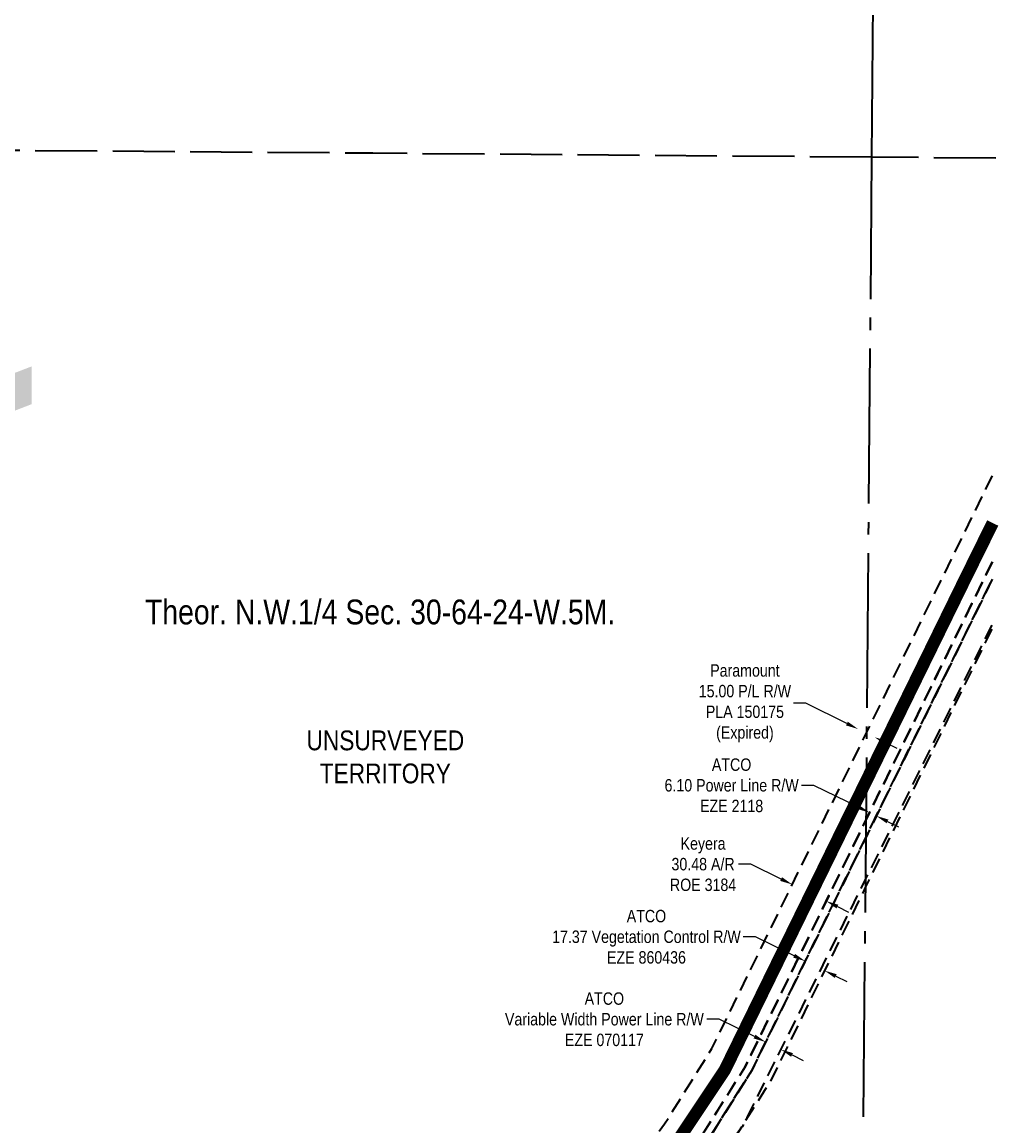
# Model space of a CAD drawing. Extents: x 454192 to 460119, y 6044068 to 6049303.
# Drawn here: x 459319 to 460108, y 6046807 to 6047697 of the extents above; entities that cross this region are included whole.
import ezdxf
from ezdxf.enums import TextEntityAlignment as Align

# ---------------------------------------------------------------- set-up
doc = ezdxf.new("R2010")
doc.units = 0
doc.header["$LTSCALE"] = 5
doc.header["$PDMODE"] = 34
doc.header["$PDSIZE"] = 0.03
for name, pattern in [('foc-ACCESSROAD', [3.75, 2.5, -1.25]), ('foc-FLOWLINE', [3.75, 2.5, -1.25]), ('foc-QUARTERLINE', [33, 25, -3, 2, -3]), ('foc-UNSURVEYED', [12.5, 10, -2.5])]:
    doc.linetypes.add(name, pattern=pattern)
doc.layers.get('Defpoints').update_dxf_attribs({"color": 9})
for name, color, linetype in [('AS-ROADS', 254, 'Continuous'), ('AS-UNDERLAY-H', 141, 'Continuous'), ('C-SYMBOL', 7, 'Continuous'), ('F-AR', 190, 'foc-ACCESSROAD'), ('F-EZE', 190, 'foc-FLOWLINE'), ('L-QSEC', 8, 'foc-QUARTERLINE'), ('L-UNS-T', 3, 'Continuous'), ('L-USEC', 7, 'foc-UNSURVEYED')]:
    doc.layers.add(name, color=color, linetype=linetype)
for name, color, linetype, lineweight in [('F-AR-T', 190, 'Continuous', 9), ('F-EZE-T', 190, 'Continuous', 9), ('F-RW-T', 190, 'Continuous', 9)]:
    doc.layers.add(name, color=color, linetype=linetype, lineweight=lineweight)
doc.styles.add('175L', font='ARIALN.TTF', dxfattribs={"height": 20})
doc.styles.add('80CG', font='ARIALN.TTF', dxfattribs={"height": 10})
doc.styles.add('80L', font='ARIALN.TTF', dxfattribs={"height": 10})
doc.dimstyles.new('Compass 5 000', dxfattribs={"dimscale": 5, "dimtxt": 9, "dimasz": 2, "dimexe": 0.2, "dimexo": 0.0625, "dimgap": 0.5, "dimtad": 0, "dimtih": 1, "dimtoh": 1, "dimzin": 0, "dimdsep": 46, "dimtxsty": '80CG', "dimcen": 0.1, "dimse1": 1, "dimse2": 1, "dimclrd": 256, "dimclrt": 256, "dimaunit": 1, "dimadec": 4, "dimazin": 0, "dimtfac": 0.06, "dimtofl": 0, "dimtmove": 0, "dimatfit": 1, "dimfxl": 0.2, "dimtolj": 1, "dimtzin": 0, "dimlwd": -1, "dimarcsym": 0})

# ---------------------------------------------------------------- blocks, each defined once
blk = doc.blocks.new('*D380')
at = {"layer": 'Defpoints', "color": 0, "transparency": 16777216}
for p in [(459993.87, 6047126.98), (459957.72, 6047053.53), (459971.18, 6047046.91)]:
    blk.add_point(p, dxfattribs=at)
at = {"layer": 'F-RW-T', "transparency": 16777216}
for p, q in [((459951.69, 6047147.74), (459941.69, 6047147.74)), ((459984.89, 6047131.4), (459951.69, 6047147.74)), ((460016.3, 6047115.94), (460025.27, 6047111.53))]:
    blk.add_line(p, q, dxfattribs=at)
for points in [[(459985.63, 6047132.89), (459984.16, 6047129.9), (459993.87, 6047126.98)], [(460017.03, 6047117.44), (460015.56, 6047114.45), (460007.33, 6047120.36)]]:
    blk.add_solid(points, dxfattribs=at)
at = {"layer": 'F-RW-T', "transparency": 16777216, "insert": (459902.61, 6047147.74), "char_height": 10, "attachment_point": 5, "style": '80CG'}
blk.add_mtext('\\A1;Paramount\\P15.00 P/L R/W\\PPLA 150175\\P(Expired)', dxfattribs=at)
blk = doc.blocks.new('*D385')
at = {"layer": 'Defpoints', "color": 0, "transparency": 16777216}
for p in [(459940.82, 6047001.51), (459900.66, 6046919.44), (459928.05, 6046906.03)]:
    blk.add_point(p, dxfattribs=at)
at = {"layer": 'F-AR-T', "transparency": 16777216}
for p, q in [((459907.38, 6047017.87), (459897.38, 6047017.87)), ((459931.84, 6047005.9), (459907.38, 6047017.87)), ((459977.2, 6046983.71), (459986.18, 6046979.31))]:
    blk.add_line(p, q, dxfattribs=at)
for points in [[(459932.58, 6047007.4), (459931.11, 6047004.41), (459940.82, 6047001.51)], [(459977.93, 6046985.2), (459976.47, 6046982.21), (459968.22, 6046988.1)]]:
    blk.add_solid(points, dxfattribs=at)
at = {"layer": 'F-AR-T', "transparency": 16777216, "insert": (459868.86, 6047017.87), "char_height": 10, "attachment_point": 5, "style": '80CG'}
blk.add_mtext('\\A1;Keyera\\P30.48 A/R\\PROE 3184', dxfattribs=at)
blk = doc.blocks.new('*D393')
at = {"layer": 'Defpoints', "color": 0, "transparency": 16777216}
for p in [(460003.17, 6047059.52), (459963.87, 6046979.22), (459969.35, 6046976.54)]:
    blk.add_point(p, dxfattribs=at)
at = {"layer": 'F-EZE-T', "transparency": 16777216}
for p, q in [((459958.25, 6047081.5), (459948.25, 6047081.5)), ((459994.19, 6047063.91), (459958.25, 6047081.5)), ((460017.63, 6047052.44), (460026.61, 6047048.04))]:
    blk.add_line(p, q, dxfattribs=at)
for points in [[(459994.92, 6047065.41), (459993.45, 6047062.42), (460003.17, 6047059.52)], [(460018.36, 6047053.94), (460016.89, 6047050.94), (460008.65, 6047056.84)]]:
    blk.add_solid(points, dxfattribs=at)
at = {"layer": 'F-EZE-T', "transparency": 16777216, "insert": (459891.88, 6047081.5), "char_height": 10, "attachment_point": 5, "style": '80CG'}
blk.add_mtext('\\A1;ATCO\\P6.10 Power Line R/W\\PEZE 2118', dxfattribs=at)
blk = doc.blocks.new('*D394')
at = {"layer": 'Defpoints', "color": 0, "transparency": 16777216}
for p in [(459951.29, 6046939.64), (459930.08, 6046896.3), (459945.69, 6046888.66)]:
    blk.add_point(p, dxfattribs=at)
at = {"layer": 'F-EZE-T', "transparency": 16777216}
for p, q in [((459911.12, 6046959.3), (459901.12, 6046959.3)), ((459942.31, 6046944.04), (459911.12, 6046959.3)), ((459975.89, 6046927.61), (459984.87, 6046923.21))]:
    blk.add_line(p, q, dxfattribs=at)
for points in [[(459943.04, 6046945.54), (459941.58, 6046942.54), (459951.29, 6046939.64)], [(459976.62, 6046929.1), (459975.16, 6046926.11), (459966.91, 6046932)]]:
    blk.add_solid(points, dxfattribs=at)
at = {"layer": 'F-EZE-T', "transparency": 16777216, "insert": (459823.18, 6046959.3), "char_height": 10, "attachment_point": 5, "style": '80CG'}
blk.add_mtext('\\A1;ATCO\\P17.37 Vegetation Control R/W\\PEZE 860436', dxfattribs=at)
blk = doc.blocks.new('*D395')
at = {"layer": 'Defpoints', "color": 0, "transparency": 16777216}
for p in [(459926.4, 6046888.77), (459919.36, 6046874.39), (459938.66, 6046882.77)]:
    blk.add_point(p, dxfattribs=at)
at = {"layer": 'F-AR-T', "transparency": 16777216}
for p, q in [((459881.87, 6046892.74), (459871.87, 6046892.74)), ((459910.38, 6046878.79), (459881.87, 6046892.74)), ((459940.61, 6046863.99), (459949.59, 6046859.6))]:
    blk.add_line(p, q, dxfattribs=at)
for points in [[(459911.11, 6046880.28), (459909.65, 6046877.29), (459919.36, 6046874.39)], [(459941.34, 6046865.49), (459939.87, 6046862.5), (459931.62, 6046868.39)]]:
    blk.add_solid(points, dxfattribs=at)
at = {"layer": 'F-AR-T', "transparency": 16777216, "insert": (459789.23, 6046892.74), "char_height": 10, "attachment_point": 5, "style": '80CG'}
blk.add_mtext('\\A1;ATCO\\PVariable Width Power Line R/W\\PEZE 070117', dxfattribs=at)

msp = doc.modelspace()

# ---------------------------------------------------------------- hatches: boundary and pattern name
at = {"layer": 'AS-UNDERLAY-H'}
h = msp.add_hatch(color=256, dxfattribs=at)
h.dxf.hatch_style = 1
h.paths.add_polyline_path([(459264.136, 6047395.326), (459327.204, 6047419.604), (459327.204, 6047389.107), (459264.136, 6047364.828)])

# ---------------------------------------------------------------- linework, layer by layer
at = {"layer": 'AS-ROADS', "const_width": 10, "flags": 128}
msp.add_lwpolyline([(459824.855, 6046759.407), (459886.549, 6046852.168), (460079.115, 6047245.752), (460102.515, 6047293.255)], dxfattribs=at)
at = {"layer": 'F-AR', "flags": 128}
for points in [[(459345.206, 6045885.734), (459344.931, 6045886.612), (459344.427, 6045888.246), (459343.931, 6045889.877), (459343.687, 6045890.693), (459343.473, 6045891.533), (459343.051, 6045893.211), (459342.638, 6045894.888), (459342.233, 6045896.564), (459341.835, 6045898.24), (459341.445, 6045899.913), (459341.062, 6045901.587), (459340.689, 6045903.257), (459340.322, 6045904.928), (459339.964, 6045906.596), (459339.677, 6045908.3), (459339.398, 6045910.003), (459339.126, 6045911.706), (459338.861, 6045913.407), (459338.605, 6045915.108), (459338.356, 6045916.808), (459338.114, 6045918.507), (459337.88, 6045920.204), (459337.654, 6045921.9), (459337.544, 6045922.748), (459337.469, 6045923.606), (459337.325, 6045925.323), (459337.189, 6045927.04), (459337.059, 6045928.757), (459336.938, 6045930.473), (459336.824, 6045932.188), (459336.717, 6045933.904), (459336.617, 6045935.617), (459336.526, 6045937.33), (459336.441, 6045939.043), (459335.752, 6045964.614), (459334.938, 6045994.796), (459332.963, 6046068.081), (459332.96, 6046069.426), (459332.963, 6046070.772), (459332.972, 6046072.119), (459332.986, 6046073.464), (459333.006, 6046074.811), (459333.032, 6046076.157), (459333.064, 6046077.504), (459333.101, 6046078.85), (459333.145, 6046080.196), (459333.193, 6046081.541), (459333.223, 6046082.265), (459333.276, 6046082.882), (459333.397, 6046084.218), (459333.523, 6046085.554), (459333.656, 6046086.892), (459333.794, 6046088.23), (459333.939, 6046089.568), (459334.089, 6046090.908), (459334.245, 6046092.247), (459334.407, 6046093.586), (459334.574, 6046094.926), (459334.753, 6046096.317), (459334.98, 6046097.583), (459335.223, 6046098.899), (459335.472, 6046100.217), (459335.727, 6046101.535), (459335.988, 6046102.855), (459336.255, 6046104.175), (459336.529, 6046105.496), (459336.808, 6046106.817), (459337.093, 6046108.139), (459337.385, 6046109.463), (459337.625, 6046110.534), (459339.95, 6046118.311), (459341.615, 6046123.869), (459343.592, 6046129.238), (459345.07, 6046132.539), (459349.971, 6046143.49), (459386.343, 6046221.746), (459459.347, 6046362.154), (459466.309, 6046375.543), (459491.542, 6046424.077), (459543.81, 6046483.018), (459548.585, 6046488.403), (459554.631, 6046493.426), (459592.834, 6046525.159), (459596.465, 6046528.176), (459602.154, 6046532.901), (459604.106, 6046534.522), (459609.566, 6046539.663), (459616.392, 6046546.087), (459682.21, 6046608.039), (459719.407, 6046652.091), (459820.398, 6046785.369), (459837.824, 6046808.372), (459876.053, 6046869.154), (460001.043, 6047124.561), (460102.858, 6047332.61)], [(460102.243, 6047261.971), (460000.429, 6047053.921), (459902.734, 6046854.29), (459862.934, 6046791.011), (459858.437, 6046785.072), (459743.229, 6046633.031), (459704.371, 6046587.012), (459638.079, 6046524.743), (459637.428, 6046524.133), (459622.352, 6046510.031), (459607.777, 6046498.001), (459607.029, 6046497.379), (459576.471, 6046471.933), (459569.861, 6046466.428), (459565.576, 6046461.596), (459516.862, 6046406.663), (459491.887, 6046358.626), (459484.925, 6046345.236), (459413.936, 6046208.702), (459377.141, 6046129.676), (459375.82, 6046126.837), (459375.269, 6046125.596), (459372, 6046118.189), (459369.738, 6046111.396), (459368.024, 6046106.248), (459365.256, 6046093.972), (459363.72, 6046081.481), (459363.432, 6046068.9), (459365.437, 6045994.555), (459366.251, 6045964.372), (459366.911, 6045939.86), (459367.847, 6045926.032), (459369.901, 6045912.325), (459372.052, 6045903.132), (459373.059, 6045898.83), (459376.303, 6045888.74), (459377.301, 6045885.635), (459377.378, 6045885.427)]]:
    msp.add_lwpolyline(points, dxfattribs=at)
at = {"layer": 'F-EZE', "flags": 128}
for points in [[(459377.378, 6045885.427), (459377.301, 6045885.635), (459373.059, 6045898.83), (459369.901, 6045912.325), (459367.847, 6045926.032), (459366.911, 6045939.86), (459366.25, 6045964.371), (459365.437, 6045994.554), (459363.432, 6046068.9), (459363.72, 6046081.481), (459365.256, 6046093.972), (459368.024, 6046106.248), (459369.738, 6046111.396), (459372, 6046118.189), (459375.278, 6046125.589), (459375.832, 6046126.821), (459377.141, 6046129.676), (459413.936, 6046208.702), (459484.924, 6046345.236), (459491.886, 6046358.626), (459516.862, 6046406.663), (459565.576, 6046461.596), (459569.861, 6046466.428), (459576.471, 6046471.932), (459607.777, 6046498.001), (459622.352, 6046510.031), (459638.076, 6046524.752), (459704.371, 6046587.012), (459743.229, 6046633.031), (459858.437, 6046785.072), (459862.934, 6046791.011), (459902.734, 6046854.29), (460000.429, 6047053.921), (460102.243, 6047261.971)], [(460102.12, 6047247.846), (460000.305, 6047039.794), (459908.07, 6046851.318), (459867.955, 6046787.538), (459866.045, 6046785.012), (459747.993, 6046629.219), (459708.804, 6046582.807), (459642.704, 6046520.766), (459626.384, 6046505.451), (459624.235, 6046503.66), (459612.482, 6046493.962), (459611.681, 6046493.312), (459574.119, 6046462.036), (459565.969, 6046452.842), (459521.928, 6046403.177), (459513.974, 6046387.88), (459419.419, 6046205.969), (459382.67, 6046127.1), (459381.528, 6046124.759), (459381.153, 6046123.968), (459380.632, 6046122.84), (459378.935, 6046119.056), (459377.398, 6046115.216), (459375.935, 6046111.169), (459374.636, 6046107.114), (459372.452, 6046098.819), (459371.27, 6046092.873), (459370.341, 6046086.527), (459369.832, 6046081.264), (459369.787, 6046080.632), (459369.639, 6046077.878), (459369.594, 6046076.89), (459369.569, 6046076.226), (459369.509, 6046074.118), (459369.529, 6046069.064), (459371.539, 6045994.506), (459372.353, 6045964.323), (459373.008, 6045940.025), (459373.286, 6045933.912), (459373.783, 6045928.161), (459373.91, 6045926.69), (459374.09, 6045925.325), (459374.851, 6045919.626), (459375.85, 6045913.716), (459376.064, 6045912.679), (459377.686, 6045905.274), (459379.01, 6045900.214), (459380.722, 6045894.457), (459382.075, 6045890.504), (459383.029, 6045887.737), (459383.899, 6045885.365)], [(459383.9, 6045885.365), (459383.03, 6045887.738), (459382.577, 6045889.023), (459382.048, 6045890.538), (459381.638, 6045891.748), (459380.722, 6045894.457), (459379.892, 6045897.221), (459379.028, 6045900.149), (459378.338, 6045902.75), (459377.71, 6045905.192), (459376.999, 6045908.345), (459376.389, 6045911.152), (459376.064, 6045912.679), (459375.845, 6045913.774), (459375.323, 6045916.796), (459374.851, 6045919.626), (459374.463, 6045922.48), (459374.089, 6045925.325), (459373.921, 6045926.694), (459373.782, 6045928.168), (459373.531, 6045931.047), (459373.286, 6045933.912), (459373.008, 6045940.025), (459372.353, 6045964.323), (459371.539, 6045994.506), (459369.529, 6046069.064), (459369.511, 6046071.827), (459369.509, 6046074.118), (459369.567, 6046076.226), (459369.591, 6046076.89), (459369.632, 6046077.879), (459369.77, 6046080.369), (459369.83, 6046081.243), (459369.911, 6046082.143), (459370.132, 6046084.45), (459370.341, 6046086.527), (459370.617, 6046088.477), (459370.901, 6046090.437), (459371.264, 6046092.842), (459371.654, 6046094.857), (459372.069, 6046096.935), (459372.452, 6046098.819), (459374.636, 6046107.114), (459375.382, 6046109.451), (459375.935, 6046111.169), (459376.658, 6046113.179), (459377.398, 6046115.216), (459378.151, 6046117.106), (459378.935, 6046119.056), (459379.789, 6046120.981), (459380.624, 6046122.85), (459381.15, 6046123.973), (459381.525, 6046124.763), (459382.67, 6046127.1), (459419.425, 6046205.94), (459513.974, 6046387.88), (459521.928, 6046403.177), (459565.969, 6046452.842), (459574.119, 6046462.036), (459611.701, 6046493.328), (459612.478, 6046493.966), (459624.238, 6046503.646), (459626.384, 6046505.451), (459642.124, 6046520.222), (459642.704, 6046520.767), (459708.804, 6046582.807), (459747.993, 6046629.219), (459866.045, 6046785.012), (459867.955, 6046787.538), (459908.07, 6046851.318), (460000.305, 6047039.794), (460102.12, 6047247.846)], [(460101.769, 6047207.586), (459999.955, 6046999.538), (459923.275, 6046842.846), (459901.991, 6046809.007), (459898.103, 6046802.824), (459886.801, 6046784.851), (459885.189, 6046782.291), (459889.114, 6046779.322), (459852.9, 6046731.445), (459753.311, 6046599.781), (459748.778, 6046603.21), (459735.147, 6046587.066), (459724.433, 6046574.376), (459721.434, 6046570.823), (459660.69, 6046513.835), (459655.578, 6046509.039), (459653.022, 6046506.641), (459637.606, 6046492.178), (459634.265, 6046495.041), (459624.239, 6046503.645), (459626.384, 6046505.451), (459642.124, 6046520.222), (459642.704, 6046520.767), (459708.804, 6046582.807), (459747.993, 6046629.219), (459866.045, 6046785.012), (459867.955, 6046787.538), (459908.07, 6046851.318), (460000.305, 6047039.794), (460102.12, 6047247.846)], [(460101.798, 6047210.909), (460000.013, 6047006.176), (459901.991, 6046809.007), (459900.487, 6046805.982), (459898.103, 6046802.824), (459884.544, 6046784.869), (459735.147, 6046587.066), (459727.802, 6046577.34), (459724.433, 6046574.376), (459652.8, 6046511.348), (459634.266, 6046495.04), (459622.402, 6046484.602), (459584.365, 6046451.136), (459532.406, 6046378.327), (459518.361, 6046358.647), (459505.407, 6046340.496), (459392.583, 6046114.898), (459393.19, 6046107.767), (459402.854, 6045994.259), (459405.425, 6045964.062), (459409.566, 6045915.424), (459410.874, 6045900.068), (459412.148, 6045885.096)]]:
    msp.add_lwpolyline(points, dxfattribs=at)
at = {"layer": 'L-QSEC'}
for p, q in [((460005.081, 6047588.39), (460011.751, 6048352.795)), ((459998.339, 6046813.983), (460005.081, 6047588.39))]:
    msp.add_line(p, q, dxfattribs=at)
at = {"layer": 'L-USEC'}
msp.add_line((460105.077, 6047587.605), (460005.081, 6047588.39), dxfattribs=at)
at = {"layer": 'L-USEC', "flags": 128}
msp.add_lwpolyline([(460005.081, 6047588.39), (459602.479, 6047591.549), (459199.884, 6047594.708)], dxfattribs=at)

# ---------------------------------------------------------------- texts
at = {"layer": 'C-SYMBOL', "color": 3, "style": '175L'}
msp.add_text('Theor. N.W.1/4 Sec. 30-64-24-W.5M.', height=20, dxfattribs=at).set_placement((459608.303, 6047205.449), align=Align.BOTTOM_CENTER)
at = {"layer": 'L-UNS-T', "color": 3, "insert": (459612.536, 6047104.374), "char_height": 16, "attachment_point": 5, "style": '80L'}
msp.add_mtext_dynamic_manual_height_columns('UNSURVEYED TERRITORY', width=126.41375, gutter_width=47.5, heights=[0], dxfattribs=at)

# ---------------------------------------------------------------- dimensions: what is measured, and where the dimension line sits
at = {"layer": 'F-AR-T'}
for base, p1, p2, angle, text, picture, middle in [((459940.825, 6047001.509), (459928.055, 6046906.031), (459900.661, 6046919.437), 153.92393, 'Keyera\\P30.48 A/R\\PROE 3184', '*D385', (459868.859, 6047017.875)), ((459919.361, 6046874.39), (459938.663, 6046882.771), (459926.399, 6046888.773), 153.924031, 'ATCO\\PVariable Width Power Line R/W\\PEZE 070117', '*D395', (459789.228, 6046892.739))]:
    dim = msp.add_linear_dim(base=base, p1=p1, p2=p2, angle=angle, text=text, dimstyle='Compass 5 000', dxfattribs=at)
    dim.commit()
    dim.dimension.update_dxf_attribs({"geometry": picture, "text_midpoint": middle, "dimtype": 161})
at = {"layer": 'F-EZE-T'}
for base, p1, p2, angle, text, picture, middle in [((460003.167, 6047059.517), (459969.349, 6046976.537), (459963.871, 6046979.218), 153.924012, 'ATCO\\P6.10 Power Line R/W\\PEZE 2118', '*D393', (459891.881, 6047081.501)), ((459951.294, 6046939.643), (459945.693, 6046888.657), (459930.082, 6046896.297), 153.924031, 'ATCO\\P17.37 Vegetation Control R/W\\PEZE 860436', '*D394', (459823.184, 6046959.304))]:
    dim = msp.add_linear_dim(base=base, p1=p1, p2=p2, angle=angle, text=text, dimstyle='Compass 5 000', dxfattribs=at)
    dim.commit()
    dim.dimension.update_dxf_attribs({"geometry": picture, "text_midpoint": middle, "dimtype": 161})
at = {"layer": 'F-RW-T'}
dim = msp.add_linear_dim(base=(459993.867, 6047126.982), p1=(459971.178, 6047046.909), p2=(459957.72, 6047053.533), angle=153.796223, text='Paramount\\P15.00 P/L R/W\\PPLA 150175\\P(Expired)', dimstyle='Compass 5 000', dxfattribs=at)
dim.commit()
dim.dimension.update_dxf_attribs({"geometry": '*D380', "text_midpoint": (459902.605, 6047147.738), "dimtype": 161})

doc.saveas('drawing.dxf')
